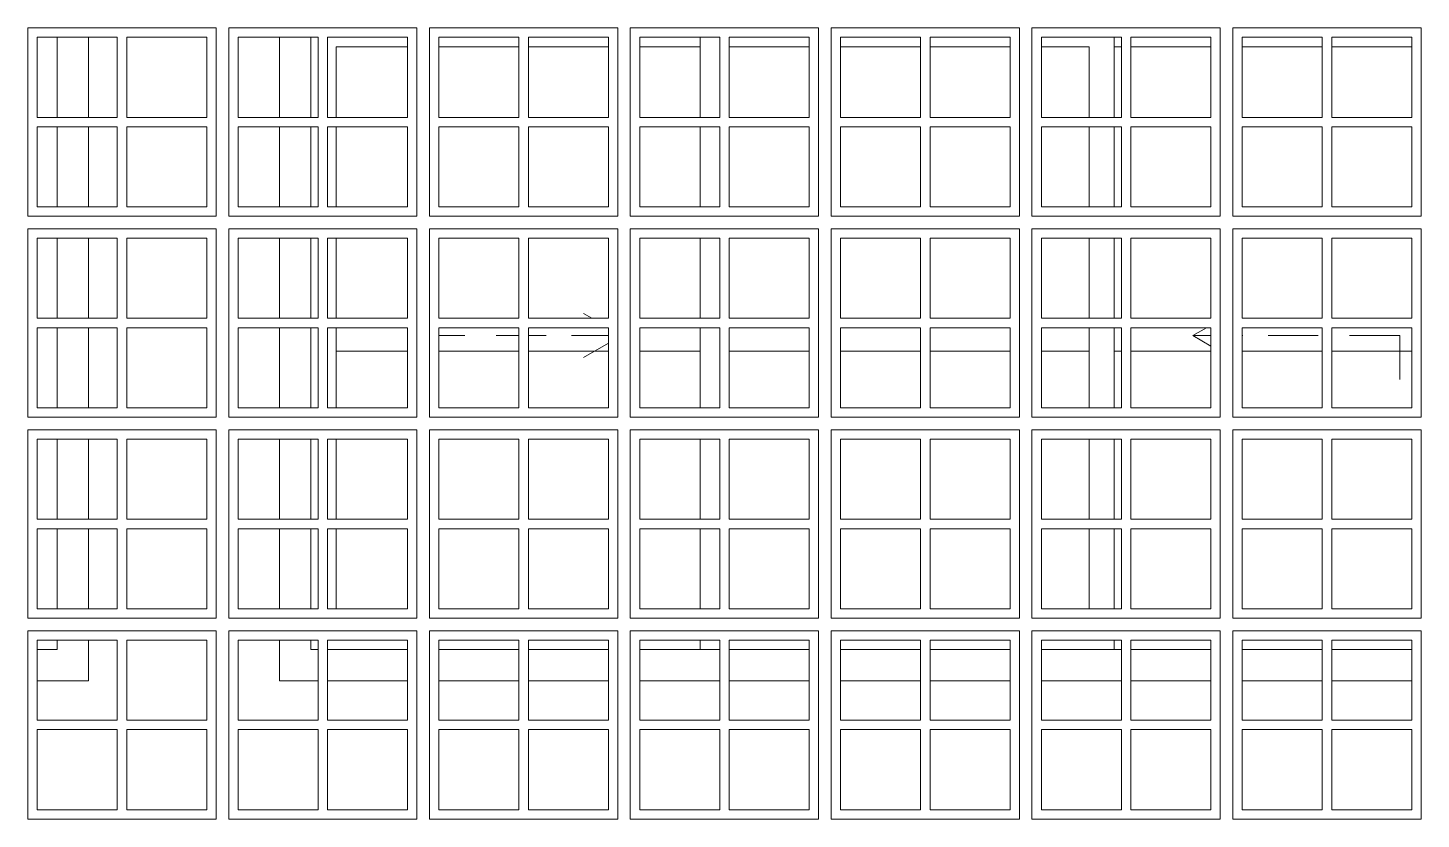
# Model space of a CAD drawing. Header units: metres. Extents: x -67.2 to -32.8, y -0.2 to 5.
# Drawn here: x -42.875 to -40.655, y 0.98 to 2.24 of the extents above; entities that cross this region are included whole.
import ezdxf

# ---------------------------------------------------------------- set-up
doc = ezdxf.new("R2010")
doc.units = ezdxf.units.M
doc.header["$MEASUREMENT"] = 0
doc.layers.add('Janelas Archicad_Caneta_No__241', color=7, linetype='Continuous', lineweight=13)
doc.layers.add('Janelas Archicad_Caneta_No__43', color=44, linetype='Continuous', lineweight=0)
doc.layers.add('Janelas Archicad_Caneta_No__9', color=7, linetype='Continuous', lineweight=5, true_color=0x020202)
doc.layers.add('Janelas Archicad_Caneta_No__97', color=7, linetype='Continuous', lineweight=5, true_color=0x6b6b6b)

msp = doc.modelspace()

# ---------------------------------------------------------------- linework, layer by layer
at = {"layer": 'Janelas Archicad_Caneta_No__241', "color": 7, "linetype": 'Continuous', "lineweight": 13}
for p, q in [((-42.7783, 2.225), (-42.7783, 2.0975)), ((-42.474, 2.0975), (-42.474, 2.225)), ((-42.7783, 2.0825), (-42.7783, 1.955)), ((-42.474, 1.955), (-42.474, 2.0825)), ((-42.7783, 1.905), (-42.7783, 1.7775)), ((-42.474, 1.7775), (-42.474, 1.905)), ((-42.7783, 1.7625), (-42.7783, 1.635)), ((-42.474, 1.635), (-42.474, 1.7625)), ((-42.7783, 1.585), (-42.7783, 1.4575)), ((-42.474, 1.4575), (-42.474, 1.585)), ((-42.7783, 1.4425), (-42.7783, 1.315)), ((-42.474, 1.315), (-42.474, 1.4425)), ((-42.7783, 1.265), (-42.7783, 1.2)), ((-42.474, 1.2), (-42.474, 1.265)), ((-42.7783, 1.2), (-42.8601, 1.2)), ((-42.4126, 1.2), (-42.474, 1.2)), ((-42.2701, 1.2), (-42.3976, 1.2)), ((-42.0926, 1.2), (-42.2201, 1.2)), ((-41.9501, 1.2), (-42.0776, 1.2)), ((-41.7726, 1.2), (-41.9001, 1.2)), ((-41.6301, 1.2), (-41.7576, 1.2)), ((-41.4526, 1.2), (-41.5801, 1.2)), ((-41.3101, 1.2), (-41.4376, 1.2)), ((-41.1326, 1.2), (-41.2601, 1.2)), ((-40.9901, 1.2), (-41.1176, 1.2)), ((-40.8126, 1.2), (-40.9401, 1.2)), ((-40.6701, 1.2), (-40.7976, 1.2))]:
    msp.add_line(p, q, dxfattribs=at)
at = {"layer": 'Janelas Archicad_Caneta_No__43', "color": 44, "linetype": 'Continuous', "lineweight": 0}
for p, q in [((-42.8751, 1.94), (-42.8751, 2.24)), ((-42.8751, 2.24), (-42.5751, 2.24)), ((-42.7326, 2.225), (-42.8601, 2.225)), ((-42.8601, 2.225), (-42.8601, 2.0975)), ((-42.7326, 2.0975), (-42.7326, 2.225)), ((-42.5901, 2.225), (-42.7176, 2.225)), ((-42.7176, 2.225), (-42.7176, 2.0975)), ((-42.5901, 2.0975), (-42.5901, 2.225)), ((-42.5751, 2.24), (-42.5751, 1.94)), ((-42.5551, 1.94), (-42.5551, 2.24)), ((-42.5551, 2.24), (-42.2551, 2.24)), ((-42.4126, 2.225), (-42.5401, 2.225)), ((-42.5401, 2.225), (-42.5401, 2.0975)), ((-42.4126, 2.0975), (-42.4126, 2.225)), ((-42.2701, 2.225), (-42.3976, 2.225)), ((-42.3976, 2.225), (-42.3976, 2.0975)), ((-42.2701, 2.0975), (-42.2701, 2.225)), ((-42.2551, 2.24), (-42.2551, 1.94)), ((-42.2351, 1.94), (-42.2351, 2.24)), ((-42.2351, 2.24), (-41.9351, 2.24)), ((-42.0926, 2.225), (-42.2201, 2.225)), ((-42.2201, 2.225), (-42.2201, 2.0975)), ((-42.0926, 2.0975), (-42.0926, 2.225)), ((-41.9501, 2.225), (-42.0776, 2.225)), ((-42.0776, 2.225), (-42.0776, 2.0975)), ((-41.9501, 2.0975), (-41.9501, 2.225)), ((-41.9351, 2.24), (-41.9351, 1.94)), ((-41.9151, 1.94), (-41.9151, 2.24)), ((-41.9151, 2.24), (-41.6151, 2.24)), ((-41.7726, 2.225), (-41.9001, 2.225)), ((-41.9001, 2.225), (-41.9001, 2.0975)), ((-41.7726, 2.0975), (-41.7726, 2.225)), ((-41.6301, 2.225), (-41.7576, 2.225)), ((-41.7576, 2.225), (-41.7576, 2.0975)), ((-41.6301, 2.0975), (-41.6301, 2.225)), ((-41.6151, 2.24), (-41.6151, 1.94)), ((-41.5951, 1.94), (-41.5951, 2.24)), ((-41.5951, 2.24), (-41.2951, 2.24)), ((-41.4526, 2.225), (-41.5801, 2.225)), ((-41.5801, 2.225), (-41.5801, 2.0975)), ((-41.4526, 2.0975), (-41.4526, 2.225)), ((-41.3101, 2.225), (-41.4376, 2.225)), ((-41.4376, 2.225), (-41.4376, 2.0975)), ((-41.3101, 2.0975), (-41.3101, 2.225)), ((-41.2951, 2.24), (-41.2951, 1.94)), ((-41.2751, 1.94), (-41.2751, 2.24)), ((-41.2751, 2.24), (-40.9751, 2.24)), ((-41.1326, 2.225), (-41.2601, 2.225)), ((-41.2601, 2.225), (-41.2601, 2.0975)), ((-41.1326, 2.0975), (-41.1326, 2.225)), ((-40.9901, 2.225), (-41.1176, 2.225)), ((-41.1176, 2.225), (-41.1176, 2.0975)), ((-40.9901, 2.0975), (-40.9901, 2.225)), ((-40.9751, 2.24), (-40.9751, 1.94)), ((-40.9551, 1.94), (-40.9551, 2.24)), ((-40.9551, 2.24), (-40.6551, 2.24)), ((-40.8126, 2.225), (-40.9401, 2.225)), ((-40.9401, 2.225), (-40.9401, 2.0975)), ((-40.8126, 2.0975), (-40.8126, 2.225)), ((-40.6701, 2.225), (-40.7976, 2.225)), ((-40.7976, 2.225), (-40.7976, 2.0975)), ((-40.6701, 2.0975), (-40.6701, 2.225)), ((-40.6551, 2.24), (-40.6551, 1.94)), ((-42.8601, 2.0975), (-42.7326, 2.0975)), ((-42.7176, 2.0975), (-42.5901, 2.0975)), ((-42.5401, 2.0975), (-42.4126, 2.0975)), ((-42.3976, 2.0975), (-42.2701, 2.0975)), ((-42.2201, 2.0975), (-42.0926, 2.0975)), ((-42.0776, 2.0975), (-41.9501, 2.0975)), ((-41.9001, 2.0975), (-41.7726, 2.0975)), ((-41.7576, 2.0975), (-41.6301, 2.0975)), ((-41.5801, 2.0975), (-41.4526, 2.0975)), ((-41.4376, 2.0975), (-41.3101, 2.0975)), ((-41.2601, 2.0975), (-41.1326, 2.0975)), ((-41.1176, 2.0975), (-40.9901, 2.0975)), ((-40.9401, 2.0975), (-40.8126, 2.0975)), ((-40.7976, 2.0975), (-40.6701, 2.0975)), ((-42.7326, 2.0825), (-42.8601, 2.0825)), ((-42.8601, 2.0825), (-42.8601, 1.955)), ((-42.7326, 1.955), (-42.7326, 2.0825)), ((-42.5901, 2.0825), (-42.7176, 2.0825)), ((-42.7176, 2.0825), (-42.7176, 1.955)), ((-42.5901, 1.955), (-42.5901, 2.0825)), ((-42.4126, 2.0825), (-42.5401, 2.0825)), ((-42.5401, 2.0825), (-42.5401, 1.955)), ((-42.4126, 1.955), (-42.4126, 2.0825)), ((-42.2701, 2.0825), (-42.3976, 2.0825)), ((-42.3976, 2.0825), (-42.3976, 1.955)), ((-42.2701, 1.955), (-42.2701, 2.0825)), ((-42.0926, 2.0825), (-42.2201, 2.0825)), ((-42.2201, 2.0825), (-42.2201, 1.955)), ((-42.0926, 1.955), (-42.0926, 2.0825)), ((-41.9501, 2.0825), (-42.0776, 2.0825)), ((-42.0776, 2.0825), (-42.0776, 1.955)), ((-41.9501, 1.955), (-41.9501, 2.0825)), ((-41.7726, 2.0825), (-41.9001, 2.0825)), ((-41.9001, 2.0825), (-41.9001, 1.955)), ((-41.7726, 1.955), (-41.7726, 2.0825)), ((-41.6301, 2.0825), (-41.7576, 2.0825)), ((-41.7576, 2.0825), (-41.7576, 1.955)), ((-41.6301, 1.955), (-41.6301, 2.0825)), ((-41.4526, 2.0825), (-41.5801, 2.0825)), ((-41.5801, 2.0825), (-41.5801, 1.955)), ((-41.4526, 1.955), (-41.4526, 2.0825)), ((-41.3101, 2.0825), (-41.4376, 2.0825)), ((-41.4376, 2.0825), (-41.4376, 1.955)), ((-41.3101, 1.955), (-41.3101, 2.0825)), ((-41.1326, 2.0825), (-41.2601, 2.0825)), ((-41.2601, 2.0825), (-41.2601, 1.955)), ((-41.1326, 1.955), (-41.1326, 2.0825)), ((-40.9901, 2.0825), (-41.1176, 2.0825)), ((-41.1176, 2.0825), (-41.1176, 1.955)), ((-40.9901, 1.955), (-40.9901, 2.0825)), ((-40.8126, 2.0825), (-40.9401, 2.0825)), ((-40.9401, 2.0825), (-40.9401, 1.955)), ((-40.8126, 1.955), (-40.8126, 2.0825)), ((-40.6701, 2.0825), (-40.7976, 2.0825)), ((-40.7976, 2.0825), (-40.7976, 1.955)), ((-40.6701, 1.955), (-40.6701, 2.0825)), ((-42.8601, 1.955), (-42.7326, 1.955)), ((-42.7176, 1.955), (-42.5901, 1.955)), ((-42.5401, 1.955), (-42.4126, 1.955)), ((-42.3976, 1.955), (-42.2701, 1.955)), ((-42.2201, 1.955), (-42.0926, 1.955)), ((-42.0776, 1.955), (-41.9501, 1.955)), ((-41.9001, 1.955), (-41.7726, 1.955)), ((-41.7576, 1.955), (-41.6301, 1.955)), ((-41.5801, 1.955), (-41.4526, 1.955)), ((-41.4376, 1.955), (-41.3101, 1.955)), ((-41.2601, 1.955), (-41.1326, 1.955)), ((-41.1176, 1.955), (-40.9901, 1.955)), ((-40.9401, 1.955), (-40.8126, 1.955)), ((-40.7976, 1.955), (-40.6701, 1.955)), ((-42.5751, 1.94), (-42.8751, 1.94)), ((-42.2551, 1.94), (-42.5551, 1.94)), ((-41.9351, 1.94), (-42.2351, 1.94)), ((-41.6151, 1.94), (-41.9151, 1.94)), ((-41.2951, 1.94), (-41.5951, 1.94)), ((-40.9751, 1.94), (-41.2751, 1.94)), ((-40.6551, 1.94), (-40.9551, 1.94)), ((-42.8751, 1.62), (-42.8751, 1.92)), ((-42.8751, 1.92), (-42.5751, 1.92)), ((-42.5751, 1.92), (-42.5751, 1.62)), ((-42.5551, 1.62), (-42.5551, 1.92)), ((-42.5551, 1.92), (-42.2551, 1.92)), ((-42.2551, 1.92), (-42.2551, 1.62)), ((-42.2351, 1.62), (-42.2351, 1.92)), ((-42.2351, 1.92), (-41.9351, 1.92)), ((-41.9351, 1.92), (-41.9351, 1.62)), ((-41.9151, 1.62), (-41.9151, 1.92)), ((-41.9151, 1.92), (-41.6151, 1.92)), ((-41.6151, 1.92), (-41.6151, 1.62)), ((-41.5951, 1.62), (-41.5951, 1.92)), ((-41.5951, 1.92), (-41.2951, 1.92)), ((-41.2951, 1.92), (-41.2951, 1.62)), ((-41.2751, 1.62), (-41.2751, 1.92)), ((-41.2751, 1.92), (-40.9751, 1.92)), ((-40.9751, 1.92), (-40.9751, 1.62)), ((-40.9551, 1.62), (-40.9551, 1.92)), ((-40.9551, 1.92), (-40.6551, 1.92)), ((-40.6551, 1.92), (-40.6551, 1.62)), ((-42.7326, 1.905), (-42.8601, 1.905)), ((-42.8601, 1.905), (-42.8601, 1.7775)), ((-42.7326, 1.7775), (-42.7326, 1.905)), ((-42.5901, 1.905), (-42.7176, 1.905)), ((-42.7176, 1.905), (-42.7176, 1.7775)), ((-42.5901, 1.7775), (-42.5901, 1.905)), ((-42.4126, 1.905), (-42.5401, 1.905)), ((-42.5401, 1.905), (-42.5401, 1.7775)), ((-42.4126, 1.7775), (-42.4126, 1.905)), ((-42.2701, 1.905), (-42.3976, 1.905)), ((-42.3976, 1.905), (-42.3976, 1.7775)), ((-42.2701, 1.7775), (-42.2701, 1.905)), ((-42.0926, 1.905), (-42.2201, 1.905)), ((-42.2201, 1.905), (-42.2201, 1.7775)), ((-42.0926, 1.7775), (-42.0926, 1.905)), ((-41.9501, 1.905), (-42.0776, 1.905)), ((-42.0776, 1.905), (-42.0776, 1.7775)), ((-41.9501, 1.7775), (-41.9501, 1.905)), ((-41.7726, 1.905), (-41.9001, 1.905)), ((-41.9001, 1.905), (-41.9001, 1.7775)), ((-41.7726, 1.7775), (-41.7726, 1.905)), ((-41.6301, 1.905), (-41.7576, 1.905)), ((-41.7576, 1.905), (-41.7576, 1.7775)), ((-41.6301, 1.7775), (-41.6301, 1.905)), ((-41.4526, 1.905), (-41.5801, 1.905)), ((-41.5801, 1.905), (-41.5801, 1.7775)), ((-41.4526, 1.7775), (-41.4526, 1.905)), ((-41.3101, 1.905), (-41.4376, 1.905)), ((-41.4376, 1.905), (-41.4376, 1.7775)), ((-41.3101, 1.7775), (-41.3101, 1.905)), ((-41.1326, 1.905), (-41.2601, 1.905)), ((-41.2601, 1.905), (-41.2601, 1.7775)), ((-41.1326, 1.7775), (-41.1326, 1.905)), ((-40.9901, 1.905), (-41.1176, 1.905)), ((-41.1176, 1.905), (-41.1176, 1.7775)), ((-40.9901, 1.7775), (-40.9901, 1.905)), ((-40.8126, 1.905), (-40.9401, 1.905)), ((-40.9401, 1.905), (-40.9401, 1.7775)), ((-40.8126, 1.7775), (-40.8126, 1.905)), ((-40.6701, 1.905), (-40.7976, 1.905)), ((-40.7976, 1.905), (-40.7976, 1.7775)), ((-40.6701, 1.7775), (-40.6701, 1.905)), ((-42.8601, 1.7775), (-42.7326, 1.7775)), ((-42.7176, 1.7775), (-42.5901, 1.7775)), ((-42.5401, 1.7775), (-42.4126, 1.7775)), ((-42.3976, 1.7775), (-42.2701, 1.7775)), ((-42.2201, 1.7775), (-42.0926, 1.7775)), ((-42.0776, 1.7775), (-41.9501, 1.7775)), ((-41.9001, 1.7775), (-41.7726, 1.7775)), ((-41.7576, 1.7775), (-41.6301, 1.7775)), ((-41.5801, 1.7775), (-41.4526, 1.7775)), ((-41.4376, 1.7775), (-41.3101, 1.7775)), ((-41.2601, 1.7775), (-41.1326, 1.7775)), ((-41.1176, 1.7775), (-40.9901, 1.7775)), ((-40.9401, 1.7775), (-40.8126, 1.7775)), ((-40.7976, 1.7775), (-40.6701, 1.7775)), ((-42.7326, 1.7625), (-42.8601, 1.7625)), ((-42.8601, 1.7625), (-42.8601, 1.635)), ((-42.7326, 1.635), (-42.7326, 1.7625)), ((-42.5901, 1.7625), (-42.7176, 1.7625)), ((-42.7176, 1.7625), (-42.7176, 1.635)), ((-42.5901, 1.635), (-42.5901, 1.7625)), ((-42.4126, 1.7625), (-42.5401, 1.7625)), ((-42.5401, 1.7625), (-42.5401, 1.635)), ((-42.4126, 1.635), (-42.4126, 1.7625)), ((-42.2701, 1.7625), (-42.3976, 1.7625)), ((-42.3976, 1.7625), (-42.3976, 1.635)), ((-42.2701, 1.635), (-42.2701, 1.7625)), ((-42.0926, 1.7625), (-42.2201, 1.7625)), ((-42.2201, 1.7625), (-42.2201, 1.635)), ((-42.0926, 1.635), (-42.0926, 1.7625)), ((-41.9501, 1.7625), (-42.0776, 1.7625)), ((-42.0776, 1.7625), (-42.0776, 1.635)), ((-41.9501, 1.635), (-41.9501, 1.7625)), ((-41.7726, 1.7625), (-41.9001, 1.7625)), ((-41.9001, 1.7625), (-41.9001, 1.635)), ((-41.7726, 1.635), (-41.7726, 1.7625)), ((-41.6301, 1.7625), (-41.7576, 1.7625)), ((-41.7576, 1.7625), (-41.7576, 1.635)), ((-41.6301, 1.635), (-41.6301, 1.7625)), ((-41.4526, 1.7625), (-41.5801, 1.7625)), ((-41.5801, 1.7625), (-41.5801, 1.635)), ((-41.4526, 1.635), (-41.4526, 1.7625)), ((-41.3101, 1.7625), (-41.4376, 1.7625)), ((-41.4376, 1.7625), (-41.4376, 1.635)), ((-41.3101, 1.635), (-41.3101, 1.7625)), ((-41.1326, 1.7625), (-41.2601, 1.7625)), ((-41.2601, 1.7625), (-41.2601, 1.635)), ((-41.1326, 1.635), (-41.1326, 1.7625)), ((-40.9901, 1.7625), (-41.1176, 1.7625)), ((-41.1176, 1.7625), (-41.1176, 1.635)), ((-40.9901, 1.635), (-40.9901, 1.7625)), ((-40.8126, 1.7625), (-40.9401, 1.7625)), ((-40.9401, 1.7625), (-40.9401, 1.635)), ((-40.8126, 1.635), (-40.8126, 1.7625)), ((-40.6701, 1.7625), (-40.7976, 1.7625)), ((-40.7976, 1.7625), (-40.7976, 1.635)), ((-40.6701, 1.635), (-40.6701, 1.7625)), ((-42.8601, 1.635), (-42.7326, 1.635)), ((-42.7176, 1.635), (-42.5901, 1.635)), ((-42.5401, 1.635), (-42.4126, 1.635)), ((-42.3976, 1.635), (-42.2701, 1.635)), ((-42.2201, 1.635), (-42.0926, 1.635)), ((-42.0776, 1.635), (-41.9501, 1.635)), ((-41.9001, 1.635), (-41.7726, 1.635)), ((-41.7576, 1.635), (-41.6301, 1.635)), ((-41.5801, 1.635), (-41.4526, 1.635)), ((-41.4376, 1.635), (-41.3101, 1.635)), ((-41.2601, 1.635), (-41.1326, 1.635)), ((-41.1176, 1.635), (-40.9901, 1.635)), ((-40.9401, 1.635), (-40.8126, 1.635)), ((-40.7976, 1.635), (-40.6701, 1.635)), ((-42.5751, 1.62), (-42.8751, 1.62)), ((-42.8751, 1.3), (-42.8751, 1.6)), ((-42.8751, 1.6), (-42.5751, 1.6)), ((-42.5751, 1.6), (-42.5751, 1.3)), ((-42.2551, 1.62), (-42.5551, 1.62)), ((-42.5551, 1.3), (-42.5551, 1.6)), ((-42.5551, 1.6), (-42.2551, 1.6)), ((-42.2551, 1.6), (-42.2551, 1.3)), ((-41.9351, 1.62), (-42.2351, 1.62)), ((-42.2351, 1.3), (-42.2351, 1.6)), ((-42.2351, 1.6), (-41.9351, 1.6)), ((-41.9351, 1.6), (-41.9351, 1.3)), ((-41.6151, 1.62), (-41.9151, 1.62)), ((-41.9151, 1.3), (-41.9151, 1.6)), ((-41.9151, 1.6), (-41.6151, 1.6)), ((-41.6151, 1.6), (-41.6151, 1.3)), ((-41.2951, 1.62), (-41.5951, 1.62)), ((-41.5951, 1.3), (-41.5951, 1.6)), ((-41.5951, 1.6), (-41.2951, 1.6)), ((-41.2951, 1.6), (-41.2951, 1.3)), ((-40.9751, 1.62), (-41.2751, 1.62)), ((-41.2751, 1.3), (-41.2751, 1.6)), ((-41.2751, 1.6), (-40.9751, 1.6)), ((-40.9751, 1.6), (-40.9751, 1.3)), ((-40.6551, 1.62), (-40.9551, 1.62)), ((-40.9551, 1.3), (-40.9551, 1.6)), ((-40.9551, 1.6), (-40.6551, 1.6)), ((-40.6551, 1.6), (-40.6551, 1.3)), ((-42.7326, 1.585), (-42.8601, 1.585)), ((-42.8601, 1.585), (-42.8601, 1.4575)), ((-42.7326, 1.4575), (-42.7326, 1.585)), ((-42.5901, 1.585), (-42.7176, 1.585)), ((-42.7176, 1.585), (-42.7176, 1.4575)), ((-42.5901, 1.4575), (-42.5901, 1.585)), ((-42.4126, 1.585), (-42.5401, 1.585)), ((-42.5401, 1.585), (-42.5401, 1.4575)), ((-42.4126, 1.4575), (-42.4126, 1.585)), ((-42.2701, 1.585), (-42.3976, 1.585)), ((-42.3976, 1.585), (-42.3976, 1.4575)), ((-42.2701, 1.4575), (-42.2701, 1.585)), ((-42.0926, 1.585), (-42.2201, 1.585)), ((-42.2201, 1.585), (-42.2201, 1.4575)), ((-42.0926, 1.4575), (-42.0926, 1.585)), ((-41.9501, 1.585), (-42.0776, 1.585)), ((-42.0776, 1.585), (-42.0776, 1.4575)), ((-41.9501, 1.4575), (-41.9501, 1.585)), ((-41.7726, 1.585), (-41.9001, 1.585)), ((-41.9001, 1.585), (-41.9001, 1.4575)), ((-41.7726, 1.4575), (-41.7726, 1.585)), ((-41.6301, 1.585), (-41.7576, 1.585)), ((-41.7576, 1.585), (-41.7576, 1.4575)), ((-41.6301, 1.4575), (-41.6301, 1.585)), ((-41.4526, 1.585), (-41.5801, 1.585)), ((-41.5801, 1.585), (-41.5801, 1.4575)), ((-41.4526, 1.4575), (-41.4526, 1.585)), ((-41.3101, 1.585), (-41.4376, 1.585)), ((-41.4376, 1.585), (-41.4376, 1.4575)), ((-41.3101, 1.4575), (-41.3101, 1.585)), ((-41.1326, 1.585), (-41.2601, 1.585)), ((-41.2601, 1.585), (-41.2601, 1.4575)), ((-41.1326, 1.4575), (-41.1326, 1.585)), ((-40.9901, 1.585), (-41.1176, 1.585)), ((-41.1176, 1.585), (-41.1176, 1.4575)), ((-40.9901, 1.4575), (-40.9901, 1.585)), ((-40.8126, 1.585), (-40.9401, 1.585)), ((-40.9401, 1.585), (-40.9401, 1.4575)), ((-40.8126, 1.4575), (-40.8126, 1.585)), ((-40.6701, 1.585), (-40.7976, 1.585)), ((-40.7976, 1.585), (-40.7976, 1.4575)), ((-40.6701, 1.4575), (-40.6701, 1.585)), ((-42.8601, 1.4575), (-42.7326, 1.4575)), ((-42.7176, 1.4575), (-42.5901, 1.4575)), ((-42.5401, 1.4575), (-42.4126, 1.4575)), ((-42.3976, 1.4575), (-42.2701, 1.4575)), ((-42.2201, 1.4575), (-42.0926, 1.4575)), ((-42.0776, 1.4575), (-41.9501, 1.4575)), ((-41.9001, 1.4575), (-41.7726, 1.4575)), ((-41.7576, 1.4575), (-41.6301, 1.4575)), ((-41.5801, 1.4575), (-41.4526, 1.4575)), ((-41.4376, 1.4575), (-41.3101, 1.4575)), ((-41.2601, 1.4575), (-41.1326, 1.4575)), ((-41.1176, 1.4575), (-40.9901, 1.4575)), ((-40.9401, 1.4575), (-40.8126, 1.4575)), ((-40.7976, 1.4575), (-40.6701, 1.4575)), ((-42.7326, 1.4425), (-42.8601, 1.4425)), ((-42.8601, 1.4425), (-42.8601, 1.315)), ((-42.7326, 1.315), (-42.7326, 1.4425)), ((-42.5901, 1.4425), (-42.7176, 1.4425)), ((-42.7176, 1.4425), (-42.7176, 1.315)), ((-42.5901, 1.315), (-42.5901, 1.4425)), ((-42.4126, 1.4425), (-42.5401, 1.4425)), ((-42.5401, 1.4425), (-42.5401, 1.315)), ((-42.4126, 1.315), (-42.4126, 1.4425)), ((-42.2701, 1.4425), (-42.3976, 1.4425)), ((-42.3976, 1.4425), (-42.3976, 1.315)), ((-42.2701, 1.315), (-42.2701, 1.4425)), ((-42.0926, 1.4425), (-42.2201, 1.4425)), ((-42.2201, 1.4425), (-42.2201, 1.315)), ((-42.0926, 1.315), (-42.0926, 1.4425)), ((-41.9501, 1.4425), (-42.0776, 1.4425)), ((-42.0776, 1.4425), (-42.0776, 1.315)), ((-41.9501, 1.315), (-41.9501, 1.4425)), ((-41.7726, 1.4425), (-41.9001, 1.4425)), ((-41.9001, 1.4425), (-41.9001, 1.315)), ((-41.7726, 1.315), (-41.7726, 1.4425)), ((-41.6301, 1.4425), (-41.7576, 1.4425)), ((-41.7576, 1.4425), (-41.7576, 1.315)), ((-41.6301, 1.315), (-41.6301, 1.4425)), ((-41.4526, 1.4425), (-41.5801, 1.4425)), ((-41.5801, 1.4425), (-41.5801, 1.315)), ((-41.4526, 1.315), (-41.4526, 1.4425)), ((-41.3101, 1.4425), (-41.4376, 1.4425)), ((-41.4376, 1.4425), (-41.4376, 1.315)), ((-41.3101, 1.315), (-41.3101, 1.4425)), ((-41.1326, 1.4425), (-41.2601, 1.4425)), ((-41.2601, 1.4425), (-41.2601, 1.315)), ((-41.1326, 1.315), (-41.1326, 1.4425)), ((-40.9901, 1.4425), (-41.1176, 1.4425)), ((-41.1176, 1.4425), (-41.1176, 1.315)), ((-40.9901, 1.315), (-40.9901, 1.4425)), ((-40.8126, 1.4425), (-40.9401, 1.4425)), ((-40.9401, 1.4425), (-40.9401, 1.315)), ((-40.8126, 1.315), (-40.8126, 1.4425)), ((-40.6701, 1.4425), (-40.7976, 1.4425)), ((-40.7976, 1.4425), (-40.7976, 1.315)), ((-40.6701, 1.315), (-40.6701, 1.4425)), ((-42.8601, 1.315), (-42.7326, 1.315)), ((-42.7176, 1.315), (-42.5901, 1.315)), ((-42.5401, 1.315), (-42.4126, 1.315)), ((-42.3976, 1.315), (-42.2701, 1.315)), ((-42.2201, 1.315), (-42.0926, 1.315)), ((-42.0776, 1.315), (-41.9501, 1.315)), ((-41.9001, 1.315), (-41.7726, 1.315)), ((-41.7576, 1.315), (-41.6301, 1.315)), ((-41.5801, 1.315), (-41.4526, 1.315)), ((-41.4376, 1.315), (-41.3101, 1.315)), ((-41.2601, 1.315), (-41.1326, 1.315)), ((-41.1176, 1.315), (-40.9901, 1.315)), ((-40.9401, 1.315), (-40.8126, 1.315)), ((-40.7976, 1.315), (-40.6701, 1.315)), ((-42.5751, 1.3), (-42.8751, 1.3)), ((-42.2551, 1.3), (-42.5551, 1.3)), ((-41.9351, 1.3), (-42.2351, 1.3)), ((-41.6151, 1.3), (-41.9151, 1.3)), ((-41.2951, 1.3), (-41.5951, 1.3)), ((-40.9751, 1.3), (-41.2751, 1.3)), ((-40.6551, 1.3), (-40.9551, 1.3)), ((-42.8751, 0.98), (-42.8751, 1.28)), ((-42.8751, 1.28), (-42.5751, 1.28)), ((-42.5751, 1.28), (-42.5751, 0.98)), ((-42.5551, 0.98), (-42.5551, 1.28)), ((-42.5551, 1.28), (-42.2551, 1.28)), ((-42.2551, 1.28), (-42.2551, 0.98)), ((-42.2351, 0.98), (-42.2351, 1.28)), ((-42.2351, 1.28), (-41.9351, 1.28)), ((-41.9351, 1.28), (-41.9351, 0.98)), ((-41.9151, 0.98), (-41.9151, 1.28)), ((-41.9151, 1.28), (-41.6151, 1.28)), ((-41.6151, 1.28), (-41.6151, 0.98)), ((-41.5951, 0.98), (-41.5951, 1.28)), ((-41.5951, 1.28), (-41.2951, 1.28)), ((-41.2951, 1.28), (-41.2951, 0.98)), ((-41.2751, 0.98), (-41.2751, 1.28)), ((-41.2751, 1.28), (-40.9751, 1.28)), ((-40.9751, 1.28), (-40.9751, 0.98)), ((-40.9551, 0.98), (-40.9551, 1.28)), ((-40.9551, 1.28), (-40.6551, 1.28)), ((-40.6551, 1.28), (-40.6551, 0.98)), ((-42.7326, 1.265), (-42.8601, 1.265)), ((-42.8601, 1.265), (-42.8601, 1.1375)), ((-42.7326, 1.1375), (-42.7326, 1.265)), ((-42.5901, 1.265), (-42.7176, 1.265)), ((-42.7176, 1.265), (-42.7176, 1.1375)), ((-42.5901, 1.1375), (-42.5901, 1.265)), ((-42.4126, 1.265), (-42.5401, 1.265)), ((-42.5401, 1.265), (-42.5401, 1.1375)), ((-42.4126, 1.1375), (-42.4126, 1.265)), ((-42.2701, 1.265), (-42.3976, 1.265)), ((-42.3976, 1.265), (-42.3976, 1.1375)), ((-42.2701, 1.1375), (-42.2701, 1.265)), ((-42.0926, 1.265), (-42.2201, 1.265)), ((-42.2201, 1.265), (-42.2201, 1.1375)), ((-42.0926, 1.1375), (-42.0926, 1.265)), ((-41.9501, 1.265), (-42.0776, 1.265)), ((-42.0776, 1.265), (-42.0776, 1.1375)), ((-41.9501, 1.1375), (-41.9501, 1.265)), ((-41.7726, 1.265), (-41.9001, 1.265)), ((-41.9001, 1.265), (-41.9001, 1.1375)), ((-41.7726, 1.1375), (-41.7726, 1.265)), ((-41.6301, 1.265), (-41.7576, 1.265)), ((-41.7576, 1.265), (-41.7576, 1.1375)), ((-41.6301, 1.1375), (-41.6301, 1.265)), ((-41.4526, 1.265), (-41.5801, 1.265)), ((-41.5801, 1.265), (-41.5801, 1.1375)), ((-41.4526, 1.1375), (-41.4526, 1.265)), ((-41.3101, 1.265), (-41.4376, 1.265)), ((-41.4376, 1.265), (-41.4376, 1.1375)), ((-41.3101, 1.1375), (-41.3101, 1.265)), ((-41.1326, 1.265), (-41.2601, 1.265)), ((-41.2601, 1.265), (-41.2601, 1.1375)), ((-41.1326, 1.1375), (-41.1326, 1.265)), ((-40.9901, 1.265), (-41.1176, 1.265)), ((-41.1176, 1.265), (-41.1176, 1.1375)), ((-40.9901, 1.1375), (-40.9901, 1.265)), ((-40.8126, 1.265), (-40.9401, 1.265)), ((-40.9401, 1.265), (-40.9401, 1.1375)), ((-40.8126, 1.1375), (-40.8126, 1.265)), ((-40.6701, 1.265), (-40.7976, 1.265)), ((-40.7976, 1.265), (-40.7976, 1.1375)), ((-40.6701, 1.1375), (-40.6701, 1.265)), ((-42.8601, 1.1375), (-42.7326, 1.1375)), ((-42.7176, 1.1375), (-42.5901, 1.1375)), ((-42.5401, 1.1375), (-42.4126, 1.1375)), ((-42.3976, 1.1375), (-42.2701, 1.1375)), ((-42.2201, 1.1375), (-42.0926, 1.1375)), ((-42.0776, 1.1375), (-41.9501, 1.1375)), ((-41.9001, 1.1375), (-41.7726, 1.1375)), ((-41.7576, 1.1375), (-41.6301, 1.1375)), ((-41.5801, 1.1375), (-41.4526, 1.1375)), ((-41.4376, 1.1375), (-41.3101, 1.1375)), ((-41.2601, 1.1375), (-41.1326, 1.1375)), ((-41.1176, 1.1375), (-40.9901, 1.1375)), ((-40.9401, 1.1375), (-40.8126, 1.1375)), ((-40.7976, 1.1375), (-40.6701, 1.1375)), ((-42.7326, 1.1225), (-42.8601, 1.1225)), ((-42.8601, 1.1225), (-42.8601, 0.995)), ((-42.7326, 0.995), (-42.7326, 1.1225)), ((-42.5901, 1.1225), (-42.7176, 1.1225)), ((-42.7176, 1.1225), (-42.7176, 0.995)), ((-42.5901, 0.995), (-42.5901, 1.1225)), ((-42.4126, 1.1225), (-42.5401, 1.1225)), ((-42.5401, 1.1225), (-42.5401, 0.995)), ((-42.4126, 0.995), (-42.4126, 1.1225)), ((-42.2701, 1.1225), (-42.3976, 1.1225)), ((-42.3976, 1.1225), (-42.3976, 0.995)), ((-42.2701, 0.995), (-42.2701, 1.1225)), ((-42.0926, 1.1225), (-42.2201, 1.1225)), ((-42.2201, 1.1225), (-42.2201, 0.995)), ((-42.0926, 0.995), (-42.0926, 1.1225)), ((-41.9501, 1.1225), (-42.0776, 1.1225)), ((-42.0776, 1.1225), (-42.0776, 0.995)), ((-41.9501, 0.995), (-41.9501, 1.1225)), ((-41.7726, 1.1225), (-41.9001, 1.1225)), ((-41.9001, 1.1225), (-41.9001, 0.995)), ((-41.7726, 0.995), (-41.7726, 1.1225)), ((-41.6301, 1.1225), (-41.7576, 1.1225)), ((-41.7576, 1.1225), (-41.7576, 0.995)), ((-41.6301, 0.995), (-41.6301, 1.1225)), ((-41.4526, 1.1225), (-41.5801, 1.1225)), ((-41.5801, 1.1225), (-41.5801, 0.995)), ((-41.4526, 0.995), (-41.4526, 1.1225)), ((-41.3101, 1.1225), (-41.4376, 1.1225)), ((-41.4376, 1.1225), (-41.4376, 0.995)), ((-41.3101, 0.995), (-41.3101, 1.1225)), ((-41.1326, 1.1225), (-41.2601, 1.1225)), ((-41.2601, 1.1225), (-41.2601, 0.995)), ((-41.1326, 0.995), (-41.1326, 1.1225)), ((-40.9901, 1.1225), (-41.1176, 1.1225)), ((-41.1176, 1.1225), (-41.1176, 0.995)), ((-40.9901, 0.995), (-40.9901, 1.1225)), ((-40.8126, 1.1225), (-40.9401, 1.1225)), ((-40.9401, 1.1225), (-40.9401, 0.995)), ((-40.8126, 0.995), (-40.8126, 1.1225)), ((-40.6701, 1.1225), (-40.7976, 1.1225)), ((-40.7976, 1.1225), (-40.7976, 0.995)), ((-40.6701, 0.995), (-40.6701, 1.1225)), ((-42.5751, 0.98), (-42.8751, 0.98)), ((-42.8601, 0.995), (-42.7326, 0.995)), ((-42.7176, 0.995), (-42.5901, 0.995)), ((-42.2551, 0.98), (-42.5551, 0.98)), ((-42.5401, 0.995), (-42.4126, 0.995)), ((-42.3976, 0.995), (-42.2701, 0.995)), ((-41.9351, 0.98), (-42.2351, 0.98)), ((-42.2201, 0.995), (-42.0926, 0.995)), ((-42.0776, 0.995), (-41.9501, 0.995)), ((-41.6151, 0.98), (-41.9151, 0.98)), ((-41.9001, 0.995), (-41.7726, 0.995)), ((-41.7576, 0.995), (-41.6301, 0.995)), ((-41.2951, 0.98), (-41.5951, 0.98)), ((-41.5801, 0.995), (-41.4526, 0.995)), ((-41.4376, 0.995), (-41.3101, 0.995)), ((-40.9751, 0.98), (-41.2751, 0.98)), ((-41.2601, 0.995), (-41.1326, 0.995)), ((-41.1176, 0.995), (-40.9901, 0.995)), ((-40.6551, 0.98), (-40.9551, 0.98)), ((-40.9401, 0.995), (-40.8126, 0.995)), ((-40.7976, 0.995), (-40.6701, 0.995))]:
    msp.add_line(p, q, dxfattribs=at)
at = {"layer": 'Janelas Archicad_Caneta_No__9', "color": 18, "linetype": 'Continuous', "lineweight": 5, "true_color": 0x020202}
for p, q in [((-42.8283, 2.0975), (-42.8283, 2.225)), ((-42.424, 2.0975), (-42.424, 2.225)), ((-41.804, 2.225), (-41.804, 2.21)), ((-41.144, 2.21), (-41.144, 2.225)), ((-42.384, 2.0975), (-42.384, 2.21)), ((-42.384, 2.21), (-42.2701, 2.21)), ((-42.2201, 2.21), (-42.0926, 2.21)), ((-42.0776, 2.21), (-41.9501, 2.21)), ((-41.9001, 2.21), (-41.804, 2.21)), ((-41.804, 2.21), (-41.804, 2.0975)), ((-41.7576, 2.21), (-41.6301, 2.21)), ((-41.5801, 2.21), (-41.4526, 2.21)), ((-41.4376, 2.21), (-41.3101, 2.21)), ((-41.2601, 2.21), (-41.184, 2.21)), ((-41.184, 2.21), (-41.184, 2.0975)), ((-41.144, 2.0975), (-41.144, 2.21)), ((-41.144, 2.21), (-41.1326, 2.21)), ((-41.1176, 2.21), (-40.9901, 2.21)), ((-40.9401, 2.21), (-40.8126, 2.21)), ((-40.7976, 2.21), (-40.6701, 2.21)), ((-42.8283, 1.955), (-42.8283, 2.0825)), ((-42.424, 1.955), (-42.424, 2.0825)), ((-42.384, 1.955), (-42.384, 2.0825)), ((-41.804, 2.0825), (-41.804, 1.955)), ((-41.184, 2.0825), (-41.184, 1.955)), ((-41.144, 1.955), (-41.144, 2.0825)), ((-42.8283, 1.7775), (-42.8283, 1.905)), ((-42.424, 1.7775), (-42.424, 1.905)), ((-42.384, 1.7775), (-42.384, 1.905)), ((-41.804, 1.905), (-41.804, 1.7775)), ((-41.184, 1.905), (-41.184, 1.7775)), ((-41.144, 1.7775), (-41.144, 1.905)), ((-42.8283, 1.635), (-42.8283, 1.7625)), ((-42.424, 1.635), (-42.424, 1.7625)), ((-42.384, 1.635), (-42.384, 1.7625)), ((-41.804, 1.7625), (-41.804, 1.635)), ((-41.184, 1.7625), (-41.184, 1.635)), ((-41.144, 1.635), (-41.144, 1.7625)), ((-42.384, 1.725), (-42.2701, 1.725)), ((-42.2201, 1.725), (-42.0926, 1.725)), ((-42.0776, 1.725), (-41.9501, 1.725)), ((-41.9001, 1.725), (-41.804, 1.725)), ((-41.7576, 1.725), (-41.6301, 1.725)), ((-41.5801, 1.725), (-41.4526, 1.725)), ((-41.4376, 1.725), (-41.3101, 1.725)), ((-41.2601, 1.725), (-41.184, 1.725)), ((-41.144, 1.725), (-41.1326, 1.725)), ((-41.1176, 1.725), (-40.9901, 1.725)), ((-40.9401, 1.725), (-40.8126, 1.725)), ((-40.7976, 1.725), (-40.6701, 1.725)), ((-42.8283, 1.4575), (-42.8283, 1.585)), ((-42.424, 1.4575), (-42.424, 1.585)), ((-42.384, 1.4575), (-42.384, 1.585)), ((-41.804, 1.585), (-41.804, 1.4575)), ((-41.184, 1.585), (-41.184, 1.4575)), ((-41.144, 1.4575), (-41.144, 1.585)), ((-42.8283, 1.315), (-42.8283, 1.4425)), ((-42.424, 1.315), (-42.424, 1.4425)), ((-42.384, 1.315), (-42.384, 1.4425)), ((-41.804, 1.4425), (-41.804, 1.315)), ((-41.184, 1.4425), (-41.184, 1.315)), ((-41.144, 1.315), (-41.144, 1.4425)), ((-42.8601, 1.25), (-42.8283, 1.25)), ((-42.8283, 1.25), (-42.8283, 1.265)), ((-42.424, 1.25), (-42.424, 1.265)), ((-42.4126, 1.25), (-42.424, 1.25)), ((-42.2701, 1.25), (-42.3976, 1.25)), ((-42.0926, 1.25), (-42.2201, 1.25)), ((-41.9501, 1.25), (-42.0776, 1.25)), ((-41.804, 1.25), (-41.9001, 1.25)), ((-41.804, 1.265), (-41.804, 1.25)), ((-41.804, 1.25), (-41.7726, 1.25)), ((-41.7576, 1.25), (-41.6301, 1.25)), ((-41.5801, 1.25), (-41.4526, 1.25)), ((-41.4376, 1.25), (-41.3101, 1.25)), ((-41.2601, 1.25), (-41.144, 1.25)), ((-41.144, 1.25), (-41.144, 1.265)), ((-41.1326, 1.25), (-41.144, 1.25)), ((-40.9901, 1.25), (-41.1176, 1.25)), ((-40.8126, 1.25), (-40.9401, 1.25)), ((-40.6701, 1.25), (-40.7976, 1.25))]:
    msp.add_line(p, q, dxfattribs=at)
at = {"layer": 'Janelas Archicad_Caneta_No__97', "color": 251, "linetype": 'Continuous', "lineweight": 5, "true_color": 0x6b6b6b}
for p, q in [((-41.9766, 1.7775), (-41.9896, 1.785)), ((-41.9501, 1.7622), (-41.9506, 1.7625)), ((-41.019, 1.75), (-40.9973, 1.7625)), ((-42.2201, 1.75), (-42.179, 1.75)), ((-42.129, 1.75), (-42.0926, 1.75)), ((-42.0776, 1.75), (-42.049, 1.75)), ((-42.009, 1.75), (-41.9501, 1.75)), ((-41.9501, 1.7378), (-41.9896, 1.715)), ((-40.9901, 1.75), (-41.019, 1.75)), ((-41.019, 1.75), (-40.9901, 1.7333)), ((-40.939, 1.75), (-40.9401, 1.75)), ((-40.819, 1.75), (-40.899, 1.75)), ((-40.689, 1.75), (-40.769, 1.75)), ((-40.689, 1.75), (-40.689, 1.68))]:
    msp.add_line(p, q, dxfattribs=at)

doc.saveas('drawing.dxf')
